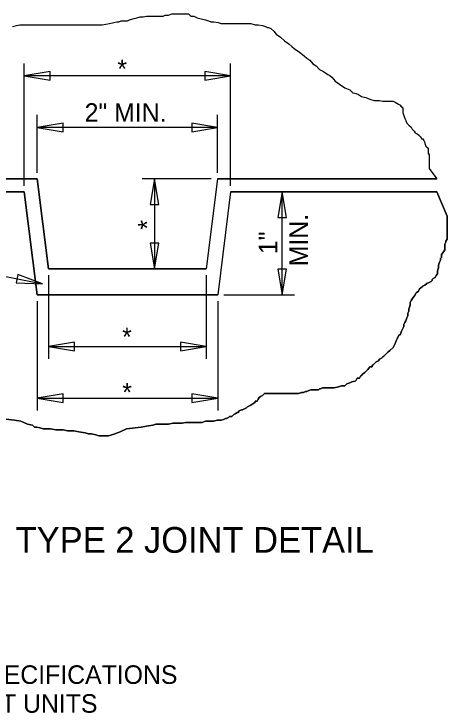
# Model space of a CAD drawing. Extents: x 1.2 to 16.5, y 0.6 to 10.3.
# Drawn here: x 10.282 to 12.382, y 6.744 to 10.136 of the extents above; entities that cross this region are included whole.
import ezdxf

# ---------------------------------------------------------------- set-up
doc = ezdxf.new("R2010")
doc.units = 0
for name, color, linetype in [('SD_P_Dimension Lines', 7, 'Continuous'), ('SD_P_Dimension Text', 7, 'Continuous'), ('SD_P_Prop Object Lines', 7, 'Continuous'), ('SD_P_Shading', 7, 'Continuous'), ('SD_P_Subtitles', 7, 'Continuous')]:
    doc.layers.add(name, color=color, linetype=linetype)

msp = doc.modelspace()

# ---------------------------------------------------------------- linework, layer by layer
at = {"layer": 'SD_P_Dimension Lines'}
for p, q in [((10.3319, 9.3026), (10.3319, 9.8956)), ((11.3319, 9.3026), (11.3319, 9.8956)), ((10.4569, 9.8566), (10.3319, 9.8356)), ((11.3319, 9.8356), (10.3319, 9.8356)), ((10.3319, 9.8356), (10.4569, 9.8146)), ((10.4569, 9.8146), (10.4569, 9.8566)), ((11.3319, 9.8356), (11.2069, 9.8566)), ((11.2069, 9.8566), (11.2069, 9.8146)), ((11.2069, 9.8146), (11.3319, 9.8356)), ((10.3949, 9.3656), (10.3949, 9.6456)), ((11.2689, 9.3656), (11.2689, 9.6456)), ((10.5199, 9.6066), (10.3949, 9.5856)), ((10.5199, 9.5646), (10.5199, 9.6066)), ((11.2689, 9.5856), (11.1439, 9.6066)), ((11.1439, 9.6066), (11.1439, 9.5646)), ((11.2689, 9.5856), (10.3949, 9.5856)), ((10.3949, 9.5856), (10.5199, 9.5646)), ((11.1439, 9.5646), (11.2689, 9.5856)), ((11.2389, 9.3356), (10.9039, 9.3356)), ((10.9639, 9.3356), (10.9429, 9.2106)), ((10.9639, 9.3356), (10.9639, 8.8986)), ((10.9849, 9.2106), (10.9639, 9.3356)), ((11.5819, 9.2726), (11.5609, 9.1476)), ((11.5819, 8.7726), (11.5819, 9.2726)), ((11.6029, 9.1476), (11.5819, 9.2726)), ((10.9429, 9.2106), (10.9849, 9.2106)), ((11.5609, 9.1476), (11.6029, 9.1476)), ((9.1105, 9.0895), (10.4196, 8.8267)), ((10.9429, 9.0236), (10.9639, 8.8986)), ((10.9849, 9.0236), (10.9429, 9.0236)), ((10.9639, 8.8986), (10.9849, 9.0236)), ((11.5609, 8.8976), (11.5819, 8.7726)), ((11.6029, 8.8976), (11.5609, 8.8976)), ((11.5819, 8.7726), (11.6029, 8.8976)), ((10.4499, 8.8686), (10.4499, 8.4626)), ((11.2139, 8.8686), (11.2139, 8.4626)), ((11.2999, 8.7726), (11.6419, 8.7726)), ((10.3949, 8.7426), (10.3949, 8.2126)), ((11.2699, 8.7426), (11.2699, 8.2126)), ((10.5749, 8.5436), (10.4499, 8.5226)), ((10.4499, 8.5226), (11.2139, 8.5226)), ((10.4499, 8.5226), (10.5749, 8.5016)), ((10.5749, 8.5016), (10.5749, 8.5436)), ((11.2139, 8.5226), (11.0889, 8.5436)), ((11.0889, 8.5436), (11.0889, 8.5016)), ((11.0889, 8.5016), (11.2139, 8.5226)), ((10.5199, 8.2936), (10.3949, 8.2726)), ((10.5199, 8.2516), (10.5199, 8.2936)), ((11.2699, 8.2726), (11.1449, 8.2936)), ((11.1449, 8.2936), (11.1449, 8.2516)), ((10.3949, 8.2726), (11.2699, 8.2726)), ((10.3949, 8.2726), (10.5199, 8.2516)), ((11.1449, 8.2516), (11.2699, 8.2726))]:
    msp.add_line(p, q, dxfattribs=at)
at = {"layer": 'SD_P_Prop Object Lines'}
for p, q in [((9.4989, 9.3356), (10.3949, 9.3356)), ((10.3949, 9.3356), (10.4499, 8.8986)), ((11.2689, 9.3356), (11.2139, 8.8986)), ((11.2689, 9.3356), (12.3319, 9.3356)), ((9.5039, 9.2726), (10.3319, 9.2726)), ((10.3319, 9.2726), (10.3949, 8.7726)), ((11.3319, 9.2726), (11.2699, 8.7726)), ((11.3319, 9.2726), (12.3319, 9.2726)), ((10.4499, 8.8986), (11.2139, 8.8986)), ((10.3949, 8.7726), (11.2699, 8.7726))]:
    msp.add_line(p, q, dxfattribs=at)
for points in [[(10.2749, 10.0746), (10.2949, 10.0796), (10.3109, 10.0836), (10.3259, 10.0836), (10.3309, 10.0836), (10.3409, 10.0836), (10.3469, 10.0836), (10.3569, 10.0836), (10.3769, 10.0836), (10.3979, 10.0836), (10.4179, 10.0836), (10.4329, 10.0836), (10.4539, 10.0836), (10.4739, 10.0836), (10.4999, 10.0836), (10.5309, 10.0836), (10.5509, 10.0836), (10.5719, 10.0836), (10.5819, 10.0836), (10.5969, 10.0836), (10.6019, 10.0836), (10.6179, 10.0836), (10.6229, 10.0836), (10.6329, 10.0836), (10.6429, 10.0836), (10.6579, 10.0836), (10.6789, 10.0836), (10.6989, 10.0836), (10.7099, 10.0836), (10.7449, 10.0886), (10.7659, 10.0936), (10.7809, 10.0976), (10.7909, 10.0976), (10.8019, 10.1026), (10.8119, 10.1026), (10.8219, 10.1026), (10.8319, 10.1026), (10.8429, 10.1076), (10.8579, 10.1116), (10.8779, 10.1166), (10.8939, 10.1216), (10.9089, 10.1216), (10.9239, 10.1256), (10.9399, 10.1256), (10.9549, 10.1256), (10.9699, 10.1256), (10.9859, 10.1256), (11.0059, 10.1256), (11.0159, 10.1306), (11.0319, 10.1306), (11.0469, 10.1356), (11.0669, 10.1356), (11.0779, 10.1356), (11.0929, 10.1356), (11.1029, 10.1356), (11.1139, 10.1356), (11.1289, 10.1356), (11.1389, 10.1256), (11.1539, 10.1256), (11.1699, 10.1166), (11.1899, 10.1116), (11.2109, 10.1076), (11.2259, 10.1026), (11.2359, 10.0976), (11.2519, 10.0976), (11.2719, 10.0936), (11.2869, 10.0886), (11.2979, 10.0886), (11.3079, 10.0886), (11.3129, 10.0886), (11.3179, 10.0886), (11.3279, 10.0886), (11.3379, 10.0886), (11.3589, 10.0886), (11.3789, 10.0886), (11.3949, 10.0886), (11.4149, 10.0886), (11.4309, 10.0886), (11.4509, 10.0836), (11.4659, 10.0836), (11.4869, 10.0796), (11.5019, 10.0746), (11.5119, 10.0696), (11.5169, 10.0696), (11.5279, 10.0656), (11.5429, 10.0516), (11.5529, 10.0376), (11.5739, 10.0236), (11.5939, 10.0046), (11.6149, 9.9906), (11.6299, 9.9776), (11.6399, 9.9676)], [(11.6399, 9.9676), (11.6659, 9.9496), (11.6809, 9.9396), (11.6909, 9.9306), (11.7019, 9.9216), (11.7169, 9.9116), (11.7319, 9.8936), (11.7479, 9.8846), (11.7629, 9.8656), (11.7829, 9.8566), (11.8039, 9.8426), (11.8139, 9.8376), (11.8239, 9.8286), (11.8399, 9.8096), (11.8599, 9.7956), (11.8859, 9.7776), (11.9109, 9.7676), (11.9259, 9.7536), (11.9419, 9.7496), (11.9519, 9.7446), (11.9669, 9.7356), (11.9879, 9.7306), (12.0079, 9.7216), (12.0289, 9.7166), (12.0439, 9.7166), (12.0539, 9.7166), (12.0699, 9.7126), (12.0749, 9.7126), (12.0799, 9.7126), (12.0849, 9.7126), (12.0899, 9.7126), (12.0949, 9.7126), (12.0999, 9.7126), (12.1049, 9.7126), (12.1109, 9.7126), (12.1159, 9.7126), (12.1209, 9.7126), (12.1309, 9.7076), (12.1459, 9.6986), (12.1569, 9.6936), (12.1569, 9.6886), (12.1619, 9.6886), (12.1619, 9.6846), (12.1669, 9.6796), (12.1669, 9.6746), (12.1669, 9.6706), (12.1669, 9.6606), (12.1669, 9.6566), (12.1719, 9.6426), (12.1769, 9.6286), (12.1819, 9.6196), (12.1869, 9.6056), (12.1969, 9.5956), (12.2079, 9.5866), (12.2129, 9.5776), (12.2229, 9.5676), (12.2279, 9.5586), (12.2379, 9.5546), (12.2429, 9.5496), (12.2489, 9.5446), (12.2539, 9.5406), (12.2589, 9.5306), (12.2639, 9.5306), (12.2689, 9.5216), (12.2739, 9.5126), (12.2739, 9.5076), (12.2789, 9.4936), (12.2899, 9.4846), (12.2899, 9.4796), (12.2899, 9.4756), (12.2899, 9.4706), (12.2899, 9.4656), (12.2899, 9.4616), (12.2899, 9.4566), (12.2949, 9.4566), (12.2949, 9.4516), (12.2949, 9.4476), (12.2949, 9.4426), (12.2949, 9.4376), (12.2949, 9.4336), (12.2949, 9.4286), (12.2949, 9.4236), (12.2949, 9.4196), (12.2949, 9.4146), (12.2949, 9.4096), (12.2949, 9.4056), (12.2949, 9.4006), (12.2949, 9.3956), (12.2949, 9.3916), (12.2949, 9.3866), (12.3319, 9.3356), (12.3319, 9.3356)], [(12.3319, 9.2726), (12.3819, 9.1546), (12.3819, 9.1496), (12.3819, 9.1456), (12.3819, 9.1406), (12.3819, 9.1316), (12.3819, 9.1216), (12.3819, 9.1176), (12.3819, 9.1126), (12.3819, 9.1076), (12.3819, 9.1036), (12.3819, 9.0936), (12.3819, 9.0846), (12.3819, 9.0756), (12.3819, 9.0616), (12.3819, 9.0526), (12.3819, 9.0426), (12.3759, 9.0336), (12.3759, 9.0286), (12.3709, 9.0196), (12.3709, 9.0106), (12.3709, 9.0006), (12.3709, 8.9916), (12.3609, 8.9776), (12.3559, 8.9686), (12.3559, 8.9636), (12.3559, 8.9546), (12.3509, 8.9496), (12.3509, 8.9406), (12.3459, 8.9316), (12.3409, 8.9176), (12.3409, 8.9036), (12.3359, 8.8896), (12.3359, 8.8756), (12.3299, 8.8666), (12.3249, 8.8566), (12.3149, 8.8526), (12.3099, 8.8476), (12.3099, 8.8426), (12.3049, 8.8386), (12.2949, 8.8336), (12.2839, 8.8286), (12.2739, 8.8196), (12.2639, 8.8146), (12.2539, 8.8056), (12.2489, 8.8016), (12.2429, 8.7916), (12.2329, 8.7826), (12.2279, 8.7736), (12.2179, 8.7596), (12.2079, 8.7456), (12.2029, 8.7356), (12.2029, 8.7226), (12.1969, 8.7036), (12.1969, 8.6946), (12.1919, 8.6846), (12.1919, 8.6706), (12.1869, 8.6616), (12.1819, 8.6476), (12.1769, 8.6386), (12.1719, 8.6296), (12.1719, 8.6196), (12.1669, 8.6106), (12.1619, 8.5966), (12.1569, 8.5826), (12.1459, 8.5736), (12.1409, 8.5596), (12.1359, 8.5506), (12.1309, 8.5366), (12.1259, 8.5266), (12.1209, 8.5176), (12.1049, 8.5036), (12.0949, 8.4946), (12.0849, 8.4846), (12.0799, 8.4806), (12.0749, 8.4756), (12.0699, 8.4716), (12.0649, 8.4666), (12.0539, 8.4616), (12.0489, 8.4526), (12.0389, 8.4476), (12.0339, 8.4436), (12.0239, 8.4336), (12.0189, 8.4296), (12.0189, 8.4246), (12.0079, 8.4246), (11.9979, 8.4106), (11.9879, 8.4016), (11.9829, 8.3966), (11.9719, 8.3876), (11.9669, 8.3826), (11.9619, 8.3786), (11.9569, 8.3686), (11.9469, 8.3686), (11.9419, 8.3596), (11.9369, 8.3546), (11.9209, 8.3506), (11.9109, 8.3456), (11.8959, 8.3406), (11.8859, 8.3316), (11.8699, 8.3316)], [(11.8699, 8.3316), (11.8549, 8.3266), (11.8339, 8.3226), (11.8139, 8.3226), (11.7989, 8.3226), (11.7829, 8.3226), (11.7779, 8.3226), (11.7679, 8.3176), (11.7629, 8.3176), (11.7579, 8.3126), (11.7529, 8.3126), (11.7479, 8.3126), (11.7419, 8.3126), (11.7369, 8.3126), (11.7319, 8.3126), (11.7219, 8.3126), (11.7119, 8.3086), (11.7019, 8.3036), (11.6959, 8.3036), (11.6859, 8.2996), (11.6759, 8.2996), (11.6609, 8.2946), (11.6499, 8.2946), (11.6349, 8.2946), (11.6199, 8.2946), (11.6039, 8.2946), (11.5889, 8.2946), (11.5689, 8.2946), (11.5529, 8.2946), (11.5429, 8.2946), (11.5329, 8.2946), (11.5279, 8.2946), (11.5229, 8.2946), (11.5169, 8.2946), (11.5119, 8.2946), (11.5069, 8.2946), (11.5019, 8.2946), (11.4969, 8.2946), (11.4919, 8.2896), (11.4869, 8.2856), (11.4769, 8.2806), (11.4709, 8.2756), (11.4659, 8.2666), (11.4609, 8.2576), (11.4509, 8.2576), (11.4509, 8.2526), (11.4459, 8.2476), (11.4409, 8.2436), (11.4309, 8.2386), (11.4149, 8.2296), (11.4099, 8.2246), (11.3999, 8.2206), (11.3899, 8.2156), (11.3849, 8.2156), (11.3739, 8.2106), (11.3689, 8.2016), (11.3639, 8.2016), (11.3539, 8.1966), (11.3489, 8.1926), (11.3439, 8.1876), (11.3379, 8.1826), (11.3329, 8.1826), (11.3279, 8.1826), (11.3229, 8.1786), (11.3129, 8.1736), (11.3079, 8.1736), (11.2979, 8.1686), (11.2869, 8.1646), (11.2769, 8.1646), (11.2669, 8.1646), (11.2519, 8.1596), (11.2359, 8.1596), (11.2259, 8.1596), (11.2109, 8.1596), (11.1949, 8.1546), (11.1749, 8.1546), (11.1599, 8.1546), (11.1439, 8.1546), (11.1239, 8.1546), (11.1139, 8.1546), (11.0979, 8.1506), (11.0829, 8.1506), (11.0669, 8.1506), (11.0519, 8.1506), (11.0319, 8.1456), (11.0109, 8.1456), (10.9859, 8.1456), (10.9699, 8.1456), (10.9549, 8.1416), (10.9239, 8.1366), (10.8989, 8.1316), (10.8269, 8.1226), (10.7969, 8.1086), (10.7709, 8.0996), (10.7559, 8.0946), (10.7399, 8.0896), (10.7349, 8.0896), (10.7299, 8.0896), (10.7199, 8.0896), (10.7099, 8.0896), (10.6939, 8.0896)], [(10.6939, 8.0896), (10.6789, 8.0946), (10.6579, 8.0996), (10.6429, 8.0996), (10.6279, 8.1036), (10.5969, 8.1086), (10.5719, 8.1136), (10.5409, 8.1136), (10.5199, 8.1176), (10.4999, 8.1176), (10.4849, 8.1176), (10.4589, 8.1226), (10.4389, 8.1226), (10.4229, 8.1226), (10.4079, 8.1276), (10.3929, 8.1316), (10.3819, 8.1316), (10.3719, 8.1416), (10.3469, 8.1456), (10.3159, 8.1596), (10.2849, 8.1646), (10.2139, 8.1736)]]:
    msp.add_lwpolyline(points, dxfattribs=at)
at = {"layer": 'SD_P_Shading'}
for p, q in [((10.3949, 9.3356), (9.4989, 9.3356)), ((10.4499, 8.8986), (10.3949, 9.3356)), ((11.2689, 9.3356), (11.2139, 8.8986)), ((12.3319, 9.3356), (11.2689, 9.3356)), ((10.3319, 9.2726), (9.5039, 9.2726)), ((10.3949, 8.7726), (10.3319, 9.2726)), ((11.3319, 9.2726), (11.2699, 8.7726)), ((12.3319, 9.2726), (11.3319, 9.2726)), ((11.2139, 8.8986), (10.4499, 8.8986)), ((10.3012, 8.8719), (10.2929, 8.8307)), ((10.4196, 8.8267), (10.3012, 8.8719)), ((10.2929, 8.8307), (10.4196, 8.8267)), ((11.2699, 8.7726), (10.3949, 8.7726))]:
    msp.add_line(p, q, dxfattribs=at)
for points in [[(10.2749, 10.0746), (10.2949, 10.0796), (10.3109, 10.0836), (10.3259, 10.0836), (10.3309, 10.0836), (10.3409, 10.0836), (10.3469, 10.0836), (10.3569, 10.0836), (10.3769, 10.0836), (10.3979, 10.0836), (10.4179, 10.0836), (10.4329, 10.0836), (10.4539, 10.0836), (10.4739, 10.0836), (10.4999, 10.0836), (10.5309, 10.0836), (10.5509, 10.0836), (10.5719, 10.0836), (10.5819, 10.0836), (10.5969, 10.0836), (10.6019, 10.0836), (10.6179, 10.0836), (10.6229, 10.0836), (10.6329, 10.0836), (10.6429, 10.0836), (10.6579, 10.0836), (10.6789, 10.0836), (10.6989, 10.0836), (10.7099, 10.0836), (10.7449, 10.0886), (10.7659, 10.0936), (10.7809, 10.0976), (10.7909, 10.0976), (10.8019, 10.1026), (10.8119, 10.1026), (10.8219, 10.1026), (10.8319, 10.1026), (10.8429, 10.1076), (10.8579, 10.1116), (10.8779, 10.1166), (10.8939, 10.1216), (10.9089, 10.1216), (10.9239, 10.1256), (10.9399, 10.1256), (10.9549, 10.1256), (10.9699, 10.1256), (10.9859, 10.1256), (11.0059, 10.1256), (11.0159, 10.1306), (11.0319, 10.1306), (11.0469, 10.1356), (11.0669, 10.1356), (11.0779, 10.1356), (11.0929, 10.1356), (11.1029, 10.1356), (11.1139, 10.1356), (11.1289, 10.1356), (11.1389, 10.1256), (11.1539, 10.1256), (11.1699, 10.1166), (11.1899, 10.1116), (11.2109, 10.1076), (11.2259, 10.1026), (11.2359, 10.0976), (11.2519, 10.0976), (11.2719, 10.0936), (11.2869, 10.0886), (11.2979, 10.0886), (11.3079, 10.0886), (11.3129, 10.0886), (11.3179, 10.0886), (11.3279, 10.0886), (11.3379, 10.0886), (11.3589, 10.0886), (11.3789, 10.0886), (11.3949, 10.0886), (11.4149, 10.0886), (11.4309, 10.0886), (11.4509, 10.0836), (11.4659, 10.0836), (11.4869, 10.0796), (11.5019, 10.0746), (11.5119, 10.0696), (11.5169, 10.0696), (11.5279, 10.0656), (11.5429, 10.0516), (11.5529, 10.0376), (11.5739, 10.0236), (11.5939, 10.0046), (11.6149, 9.9906), (11.6299, 9.9776), (11.6399, 9.9676)], [(11.6399, 9.9676), (11.6659, 9.9496), (11.6809, 9.9396), (11.6909, 9.9306), (11.7019, 9.9216), (11.7169, 9.9116), (11.7319, 9.8936), (11.7479, 9.8846), (11.7629, 9.8656), (11.7829, 9.8566), (11.8039, 9.8426), (11.8139, 9.8376), (11.8239, 9.8286), (11.8399, 9.8096), (11.8599, 9.7956), (11.8859, 9.7776), (11.9109, 9.7676), (11.9259, 9.7536), (11.9419, 9.7496), (11.9519, 9.7446), (11.9669, 9.7356), (11.9879, 9.7306), (12.0079, 9.7216), (12.0289, 9.7166), (12.0439, 9.7166), (12.0539, 9.7166), (12.0699, 9.7126), (12.0749, 9.7126), (12.0799, 9.7126), (12.0849, 9.7126), (12.0899, 9.7126), (12.0949, 9.7126), (12.0999, 9.7126), (12.1049, 9.7126), (12.1109, 9.7126), (12.1159, 9.7126), (12.1209, 9.7126), (12.1309, 9.7076), (12.1459, 9.6986), (12.1569, 9.6936), (12.1569, 9.6886), (12.1619, 9.6886), (12.1619, 9.6846), (12.1669, 9.6796), (12.1669, 9.6746), (12.1669, 9.6706), (12.1669, 9.6606), (12.1669, 9.6566), (12.1719, 9.6426), (12.1769, 9.6286), (12.1819, 9.6196), (12.1869, 9.6056), (12.1969, 9.5956), (12.2079, 9.5866), (12.2129, 9.5776), (12.2229, 9.5676), (12.2279, 9.5586), (12.2379, 9.5546), (12.2429, 9.5496), (12.2489, 9.5446), (12.2539, 9.5406), (12.2589, 9.5306), (12.2639, 9.5306), (12.2689, 9.5216), (12.2739, 9.5126), (12.2739, 9.5076), (12.2789, 9.4936), (12.2899, 9.4846), (12.2899, 9.4796), (12.2899, 9.4756), (12.2899, 9.4706), (12.2899, 9.4656), (12.2899, 9.4616), (12.2899, 9.4566), (12.2949, 9.4566), (12.2949, 9.4516), (12.2949, 9.4476), (12.2949, 9.4426), (12.2949, 9.4376), (12.2949, 9.4336), (12.2949, 9.4286), (12.2949, 9.4236), (12.2949, 9.4196), (12.2949, 9.4146), (12.2949, 9.4096), (12.2949, 9.4056), (12.2949, 9.4006), (12.2949, 9.3956), (12.2949, 9.3916), (12.2949, 9.3866), (12.3319, 9.3356), (12.3319, 9.3356)], [(11.8699, 8.3316), (11.8859, 8.3316), (11.8959, 8.3406), (11.9109, 8.3456), (11.9209, 8.3506), (11.9369, 8.3546), (11.9419, 8.3596), (11.9469, 8.3686), (11.9569, 8.3686), (11.9619, 8.3786), (11.9669, 8.3826), (11.9719, 8.3876), (11.9829, 8.3966), (11.9879, 8.4016), (11.9979, 8.4106), (12.0079, 8.4246), (12.0189, 8.4246), (12.0189, 8.4296), (12.0239, 8.4336), (12.0339, 8.4436), (12.0389, 8.4476), (12.0489, 8.4526), (12.0539, 8.4616), (12.0649, 8.4666), (12.0699, 8.4716), (12.0749, 8.4756), (12.0799, 8.4806), (12.0849, 8.4846), (12.0949, 8.4946), (12.1049, 8.5036), (12.1209, 8.5176), (12.1259, 8.5266), (12.1309, 8.5366), (12.1359, 8.5506), (12.1409, 8.5596), (12.1459, 8.5736), (12.1569, 8.5826), (12.1619, 8.5966), (12.1669, 8.6106), (12.1719, 8.6196), (12.1719, 8.6296), (12.1769, 8.6386), (12.1819, 8.6476), (12.1869, 8.6616), (12.1919, 8.6706), (12.1919, 8.6846), (12.1969, 8.6946), (12.1969, 8.7036), (12.2029, 8.7226), (12.2029, 8.7356), (12.2079, 8.7456), (12.2179, 8.7596), (12.2279, 8.7736), (12.2329, 8.7826), (12.2429, 8.7916), (12.2489, 8.8016), (12.2539, 8.8056), (12.2639, 8.8146), (12.2739, 8.8196), (12.2839, 8.8286), (12.2949, 8.8336), (12.3049, 8.8386), (12.3099, 8.8426), (12.3099, 8.8476), (12.3149, 8.8526), (12.3249, 8.8566), (12.3299, 8.8666), (12.3359, 8.8756), (12.3359, 8.8896), (12.3409, 8.9036), (12.3409, 8.9176), (12.3459, 8.9316), (12.3509, 8.9406), (12.3509, 8.9496), (12.3559, 8.9546), (12.3559, 8.9636), (12.3559, 8.9686), (12.3609, 8.9776), (12.3709, 8.9916), (12.3709, 9.0006), (12.3709, 9.0106), (12.3709, 9.0196), (12.3759, 9.0286), (12.3759, 9.0336), (12.3819, 9.0426), (12.3819, 9.0526), (12.3819, 9.0616), (12.3819, 9.0756), (12.3819, 9.0846), (12.3819, 9.0936), (12.3819, 9.1036), (12.3819, 9.1076), (12.3819, 9.1126), (12.3819, 9.1176), (12.3819, 9.1216), (12.3819, 9.1316), (12.3819, 9.1406), (12.3819, 9.1456), (12.3819, 9.1496), (12.3819, 9.1546), (12.3319, 9.2726)], [(10.6939, 8.0896), (10.7099, 8.0896), (10.7199, 8.0896), (10.7299, 8.0896), (10.7349, 8.0896), (10.7399, 8.0896), (10.7559, 8.0946), (10.7709, 8.0996), (10.7969, 8.1086), (10.8269, 8.1226), (10.8989, 8.1316), (10.9239, 8.1366), (10.9549, 8.1416), (10.9699, 8.1456), (10.9859, 8.1456), (11.0109, 8.1456), (11.0319, 8.1456), (11.0519, 8.1506), (11.0669, 8.1506), (11.0829, 8.1506), (11.0979, 8.1506), (11.1139, 8.1546), (11.1239, 8.1546), (11.1439, 8.1546), (11.1599, 8.1546), (11.1749, 8.1546), (11.1949, 8.1546), (11.2109, 8.1596), (11.2259, 8.1596), (11.2359, 8.1596), (11.2519, 8.1596), (11.2669, 8.1646), (11.2769, 8.1646), (11.2869, 8.1646), (11.2979, 8.1686), (11.3079, 8.1736), (11.3129, 8.1736), (11.3229, 8.1786), (11.3279, 8.1826), (11.3329, 8.1826), (11.3379, 8.1826), (11.3439, 8.1876), (11.3489, 8.1926), (11.3539, 8.1966), (11.3639, 8.2016), (11.3689, 8.2016), (11.3739, 8.2106), (11.3849, 8.2156), (11.3899, 8.2156), (11.3999, 8.2206), (11.4099, 8.2246), (11.4149, 8.2296), (11.4309, 8.2386), (11.4409, 8.2436), (11.4459, 8.2476), (11.4509, 8.2526), (11.4509, 8.2576), (11.4609, 8.2576), (11.4659, 8.2666), (11.4709, 8.2756), (11.4769, 8.2806), (11.4869, 8.2856), (11.4919, 8.2896), (11.4969, 8.2946), (11.5019, 8.2946), (11.5069, 8.2946), (11.5119, 8.2946), (11.5169, 8.2946), (11.5229, 8.2946), (11.5279, 8.2946), (11.5329, 8.2946), (11.5429, 8.2946), (11.5529, 8.2946), (11.5689, 8.2946), (11.5889, 8.2946), (11.6039, 8.2946), (11.6199, 8.2946), (11.6349, 8.2946), (11.6499, 8.2946), (11.6609, 8.2946), (11.6759, 8.2996), (11.6859, 8.2996), (11.6959, 8.3036), (11.7019, 8.3036), (11.7119, 8.3086), (11.7219, 8.3126), (11.7319, 8.3126), (11.7369, 8.3126), (11.7419, 8.3126), (11.7479, 8.3126), (11.7529, 8.3126), (11.7579, 8.3126), (11.7629, 8.3176), (11.7679, 8.3176), (11.7779, 8.3226), (11.7829, 8.3226), (11.7989, 8.3226), (11.8139, 8.3226), (11.8339, 8.3226), (11.8549, 8.3266), (11.8699, 8.3316)], [(10.2139, 8.1736), (10.2849, 8.1646), (10.3159, 8.1596), (10.3469, 8.1456), (10.3719, 8.1416), (10.3819, 8.1316), (10.3929, 8.1316), (10.4079, 8.1276), (10.4229, 8.1226), (10.4389, 8.1226), (10.4589, 8.1226), (10.4849, 8.1176), (10.4999, 8.1176), (10.5199, 8.1176), (10.5409, 8.1136), (10.5719, 8.1136), (10.5969, 8.1086), (10.6279, 8.1036), (10.6429, 8.0996), (10.6579, 8.0996), (10.6789, 8.0946), (10.6939, 8.0896)]]:
    msp.add_lwpolyline(points, dxfattribs=at)

# ---------------------------------------------------------------- texts
at = {"layer": 'SD_P_Dimension Text'}
for s, p in [('*', (10.7832, 9.8246)), ('2" MIN.', (10.6246, 9.6126)), ('*', (10.8063, 8.5246)), ('*', (10.8073, 8.2556)), ('JOINT SEALANT AS PER SPECIFICATIONS', (8.6339, 6.8858)), ('ONLY BETWEEN 2 PRECAST UNITS', (8.6339, 6.7458))]:
    msp.add_text(s, height=0.09, dxfattribs=at).set_placement(p)
for s, p in [('*', (10.9729, 9.0895)), ('MIN.', (11.707, 8.9118)), ('1"', (11.5591, 8.9706))]:
    msp.add_text(s, height=0.09, rotation=90, dxfattribs=at).set_placement(p)
at = {"layer": 'SD_P_Subtitles'}
msp.add_text('TYPE 2 JOINT DETAIL', height=0.125, dxfattribs=at).set_placement((10.2901, 7.5218))

doc.saveas('drawing.dxf')
